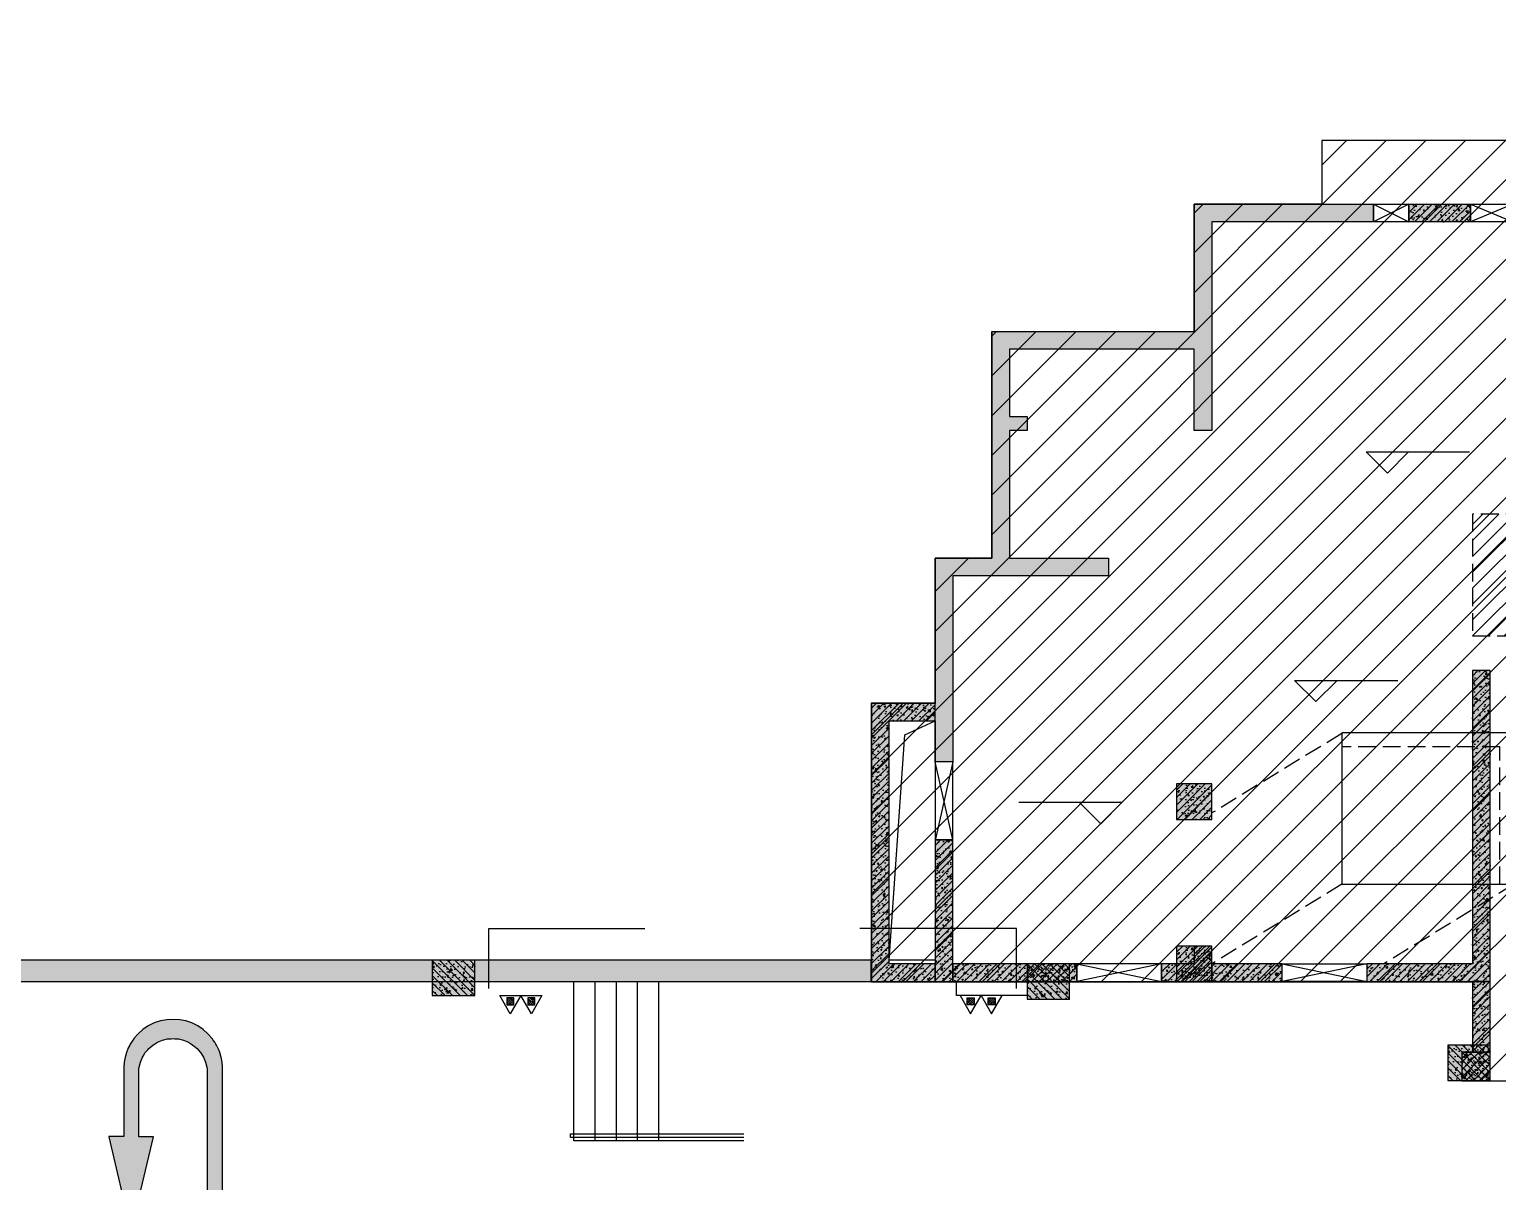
# Model space of a CAD drawing. Extents: x -1338203 to 1886333, y -783476 to 1038610.
# Drawn here: x 734465 to 755202, y 118523 to 134796 of the extents above; entities that cross this region are included whole.
import ezdxf

# ---------------------------------------------------------------- set-up
doc = ezdxf.new("R2010")
doc.units = 0
doc.header["$LTSCALE"] = 1000
doc.header["$MEASUREMENT"] = 0
doc.linetypes.add('A-07-平面B1$0$DASH', pattern=[0.35, 0.25, -0.1])
for name, color, linetype in [('A-001-平面参照B1$0$A-001-平面参照B1$0$0A-E-STRS-RAIL', 163, 'Continuous'), ('A-001-平面参照B1$0$AUDIT_D_220531184525-2', 40, 'Continuous'), ('A-001-车库楼板开洞B1$0$0A-O-HOLE', 52, 'Continuous'), ('A-07-平面B1$0$0A-A-SYMB-ELEV', 150, 'Continuous'), ('A-07-平面B1$0$0A-ELEV-PATT', 8, 'Continuous'), ('A-07-平面B1$0$0A-O-HOLE', 52, 'Continuous'), ('A-FIRE', 7, 'Continuous'), ('S-07-墙柱B1_1$0$0S-CC-LINE', 52, 'Continuous'), ('S-07-墙柱B1_1$0$0S-CW-HATCH', 251, 'Continuous'), ('S-07-墙柱B1_1$0$0S-CW-HATCH-UP', 251, 'Continuous'), ('S-07-墙柱B1_1$0$0S-CW-LINE', 72, 'Continuous'), ('S-07-墙柱B1_1$0$0S-S-HOLE', 55, 'Continuous'), ('S001地下一墙柱$0$0S-CW-HATCH', 251, 'Continuous'), ('S001地下一墙柱$0$0S-CW-HATCH-UP', 251, 'Continuous'), ('S001地下一墙柱$0$0S-CW-LINE', 72, 'Continuous'), ('S001地下一墙柱$0$S001地下一墙柱$0$0S-CC-LINE', 52, 'Continuous'), ('S001地下一墙柱$0$S001地下一墙柱$0$0S-CW-HATCH', 251, 'Continuous'), ('S001地下一墙柱$0$S001地下一墙柱$0$0S-CW-HATCH-UP', 251, 'Continuous'), ('地面指向箭头', 7, 'Continuous'), ('负一层消火栓$0$0P-ACC-FH', 7, 'Continuous'), ('负一层消火栓$0$0P-DIM-FH', 3, 'Continuous'), ('负一层消火栓$0$0P-EQUIP-FH', 7, 'Continuous')]:
    doc.layers.add(name, color=color, linetype=linetype)
pattern_1 = [(45, (0, 0), (-53.033, 53.033), []), (50, (0, 0), (215.178, -18.8256), [22.5, -247.5]), (355, (0, 0), (-41.6254, 225.6576), [18, -198]), (100.4514, (17.93, -1.57), (173.553, 206.832), [19.122, -210.3426]), (46.1842, (0, 60), (320.172, -49.656), [33.75, -371.25]), (96.6356, (26.68, 55.86), (280.399, 292.235), [28.683, -315.514]), (351.184, (0, 60), (280.399, 292.236), [27, -297]), (21, (30, 45), (179.072, -120.7857), [22.5, -247.5]), (326, (30, 45), (72.9946, 217.545), [18, -198]), (71.4514, (44.92, 34.93), (252.067, 96.759), [19.122, -210.3426]), (37.5, (0, 0), (3.64796, 99.86816), [0, -195.6, 0, -201, 0, -198.75]), (7.5, (0, 0), (78.9209, 118.3235), [0, -114.6, 0, -191.1, 0, -75.75]), (327.5, (-66.9, 0), (160.1467, -6.7665), [0, -75, 0, -234, 0, -310.5]), (317.5, (-96.9, 0), (174.9559, 30.0315), [0, -97.5, 0, -155.4, 0, -220.5])]
pattern_2 = [(45, (0, 0), (-53.033, 53.033), []), (50, (0, 0), (215.178, -18.8256), [22.5, -247.5]), (355, (0, 0), (-41.6254, 225.6576), [18, -198]), (100.4514, (17.93, -1.57), (173.553, 206.832), [19.122, -210.3426]), (46.1842, (0, 60), (320.172, -49.656), [33.75, -371.25]), (96.6356, (26.68, 55.86), (280.399, 292.235), [28.683, -315.514]), (351.1842, (0, 60), (280.399, 292.236), [27, -297]), (21, (30, 45), (179.072, -120.7857), [22.5, -247.5]), (326, (30, 45), (72.9946, 217.545), [18, -198]), (71.4514, (44.92, 34.93), (252.0668, 96.759), [19.122, -210.3426]), (37.5, (0, 0), (3.64796, 99.86816), [0, -195.6, 0, -201, 0, -198.75]), (7.5, (0, 0), (78.9209, 118.3235), [0, -114.6, 0, -191.1, 0, -75.75]), (327.5, (-66.9, 0), (160.14673, -6.76646), [0, -75, 0, -234, 0, -310.5]), (317.5, (-96.9, 0), (174.9559, 30.0315), [0, -97.5, 0, -155.4, 0, -220.5])]

# ---------------------------------------------------------------- blocks, each defined once
blk = doc.blocks.new('A-001-平面参照B1')
at = {"layer": 'A-001-平面参照B1$0$A-001-平面参照B1$0$0A-E-STRS-RAIL'}
blk.add_lwpolyline([(-21809, -187741), (-24259, -187741), (-24259, -187691), (-21809, -187691)], dxfattribs=at)
at = {"layer": 'A-001-平面参照B1$0$AUDIT_D_220531184525-2'}
for p, q in [((-23009, -187791), (-23009, -185540)), ((-21809, -187791), (-24209, -187791))]:
    blk.add_line(p, q, dxfattribs=at)
for points in [[(-24209, -187791), (-24209, -185540)], [(-23909, -187791), (-23909, -185540)], [(-23609, -187791), (-23609, -185540)], [(-23309, -187791), (-23309, -185540)], [(-23009, -187791), (-23009, -185540)]]:
    blk.add_lwpolyline(points, dxfattribs=at)
blk = doc.blocks.new('S-07-墙柱B1_1')
at = {"layer": 'S-07-墙柱B1_1$0$0S-CW-HATCH'}
h = blk.add_hatch(color=256, dxfattribs=at)
h.dxf.hatch_style = 1
h.paths.add_polyline_path([(-10750, 810), (-10750, 3690), (-9950, 3690), (-9950, 6890), (-7090, 6890), (-7090, 8690), (-4560, 8690), (-4560, 8440), (-6840, 8440), (-6840, 5490), (-7090, 5490), (-7090, 6640), (-9700, 6640), (-9700, 5690), (-9450, 5690), (-9450, 5490), (-9700, 5490), (-9700, 3690), (-8300, 3690), (-8300, 3440), (-10500, 3440), (-10500, 810)])
h = blk.add_hatch(color=256, dxfattribs=at)
h.dxf.hatch_style = 1
h.paths.add_polyline_path([(-4060, 8690), (-3190, 8690), (-3190, 8440), (-4060, 8440)])
h = blk.add_hatch(color=256, dxfattribs=at)
h.dxf.hatch_style = 1
h.paths.add_polyline_path([(-3160, -2040), (-4650, -2040), (-4650, -2290), (-2910, -2290), (-2910, 2100), (-3160, 2100)])
h = blk.add_hatch(color=256, dxfattribs=at)
h.dxf.hatch_style = 1
h.paths.add_polyline_path([(-10750, -2290), (-10750, -2040), (-11400, -2040), (-11400, 1390), (-10750, 1390), (-10750, 1640), (-11650, 1640), (-11650, -2290)])
h = blk.add_hatch(color=256, dxfattribs=at)
h.dxf.hatch_style = 1
h.paths.add_polyline_path([(-6840, 500), (-7340, 500), (-7340, 0), (-6840, 0)])
h = blk.add_hatch(color=256, dxfattribs=at)
h.dxf.hatch_style = 1
h.paths.add_polyline_path([(-10500, -290), (-10750, -290), (-10750, -2290), (-10500, -2290)])
h = blk.add_hatch(color=256, dxfattribs=at)
h.dxf.hatch_style = 1
h.paths.add_polyline_path([(-7090, -2040), (-7550, -2040), (-7550, -2290), (-6840, -2290), (-6840, -1790), (-7090, -1790)])
h = blk.add_hatch(color=256, dxfattribs=at)
h.dxf.hatch_style = 1
h.paths.add_polyline_path([(-6840, -1790), (-7340, -1790), (-7340, -2290), (-6840, -2290)])
h = blk.add_hatch(color=256, dxfattribs=at)
h.dxf.hatch_style = 1
h.paths.add_polyline_path([(-8750, -2040), (-10500, -2040), (-10500, -2290), (-8750, -2290)])
h = blk.add_hatch(color=256, dxfattribs=at)
h.dxf.hatch_style = 1
h.paths.add_polyline_path([(-5850, -2040), (-6840, -2040), (-6840, -2290), (-5850, -2290)])
h = blk.add_hatch(color=256, dxfattribs=at)
h.dxf.hatch_style = 1
h.paths.add_polyline_path([(-2910, -2290), (-3160, -2290), (-3160, -3290), (-2910, -3290)])
h = blk.add_hatch(color=256, dxfattribs=at)
h.dxf.hatch_style = 1
h.paths.add_polyline_path([(-2910, -3290), (-3310, -3290), (-3310, -3690), (-2910, -3690)])
at = {"layer": 'S-07-墙柱B1_1$0$0S-CW-HATCH-UP'}
h = blk.add_hatch(dxfattribs=at)
h.set_pattern_fill('钢筋混凝土', color=256, scale=30)
h.set_pattern_definition([(45, (0, 0), (-53.033, 53.033), []), (50, (0, 0), (215.178, -18.8256), [22.5, -247.5]), (355, (0, 0), (-41.6254, 225.6576), [18, -198]), (100.4514, (17.93, -1.57), (173.5528, 206.832), [19.122, -210.3426]), (46.1842, (0, 60), (320.1723, -49.6557), [33.75, -371.25]), (96.6356, (26.68, 55.86), (280.399, 292.2354), [28.683, -315.514]), (351.1842, (0, 60), (280.3986, 292.2356), [27, -297]), (21, (30, 45), (179.0721, -120.7857), [22.5, -247.5]), (326, (30, 45), (72.9946, 217.545), [18, -198]), (71.4514, (44.92, 34.93), (252.0668, 96.759), [19.122, -210.3426]), (37.5, (0, 0), (3.64796, 99.86816), [0, -195.6, 0, -201, 0, -198.75]), (7.5, (0, 0), (78.9209, 118.3235), [0, -114.6, 0, -191.1, 0, -75.75]), (327.5, (-66.9, 0), (160.14673, -6.76646), [0, -75, 0, -234, 0, -310.5]), (317.5, (-96.9, 0), (174.9559, 30.0315), [0, -97.5, 0, -155.4, 0, -220.5])])
h.paths.add_polyline_path([(-10750, 810), (-10750, 3690), (-9950, 3690), (-9950, 6890), (-7090, 6890), (-7090, 8690), (-4560, 8690), (-4560, 8440), (-6840, 8440), (-6840, 5490), (-7090, 5490), (-7090, 6640), (-9700, 6640), (-9700, 5690), (-9450, 5690), (-9450, 5490), (-9700, 5490), (-9700, 3690), (-8300, 3690), (-8300, 3440), (-10500, 3440), (-10500, 810)])
h = blk.add_hatch(dxfattribs=at)
h.set_pattern_fill('钢筋混凝土', color=256, scale=30)
h.set_pattern_definition([(45, (-2593366.44, 751130.85), (-53.0330086, 53.0330086), []), (50, (-2593366.44, 751130.85), (215.178055, -18.82564), [22.5, -247.5]), (355, (-2593366.44, 751130.85), (-41.6254, 225.65764), [18, -198]), (100.4514, (-2593348.51, 751129.28), (173.552815, 206.831863), [19.122057, -210.342634]), (46.1842, (-2593366.44, 751190.85), (320.172315, -49.655704), [33.75, -371.25]), (96.6356, (-2593339.76, 751186.7), (280.39881, 292.23536), [28.683086, -315.5139]), (351.1842, (-2593366.44, 751190.85), (280.398584, 292.23558), [27, -297]), (21, (-2593336.44, 751175.85), (179.072116, -120.785667), [22.5, -247.5]), (326, (-2593336.44, 751175.85), (72.9946, 217.545014), [18, -198]), (71.4514, (-2593321.52, 751165.79), (252.066789, 96.759149), [19.122057, -210.342634]), (37.5, (-2593366.44, 751130.85), (3.6479566, 99.8681561), [0, -195.6, 0, -201, 0, -198.75]), (7.5, (-2593366.44, 751130.85), (78.9208612, 118.3235136), [0, -114.6, 0, -191.1, 0, -75.75]), (327.5, (-2593433.34, 751130.85), (160.1467309, -6.7664615), [0, -75, 0, -234, 0, -310.5]), (317.5, (-2593463.34, 751130.85), (174.955851, 30.031495), [0, -97.5, 0, -155.4, 0, -220.5])])
h.paths.add_polyline_path([(-4060, 8690), (-3190, 8690), (-3190, 8440), (-4060, 8440)])
h = blk.add_hatch(dxfattribs=at)
h.set_pattern_fill('钢筋混凝土', color=256, scale=30)
h.set_pattern_definition(pattern_1)
h.paths.add_polyline_path([(-3160, -2040), (-4650, -2040), (-4650, -2290), (-2910, -2290), (-2910, 2100), (-3160, 2100)])
h = blk.add_hatch(dxfattribs=at)
h.set_pattern_fill('钢筋混凝土', color=256, scale=30)
h.set_pattern_definition([(45, (-48483.98, 66.74), (-53.03301, 53.03301), []), (50, (-48483.98, 66.74), (215.17805, -18.8256), [22.5, -247.5]), (355, (-48483.98, 66.74), (-41.6254, 225.6576), [18, -198]), (100.4514, (-48466.05, 65.17), (173.5528, 206.8319), [19.122, -210.3426]), (46.1842, (-48483.98, 126.74), (320.1723, -49.6557), [33.75, -371.25]), (96.6356, (-48457.3, 122.6), (280.3988, 292.2354), [28.683, -315.514]), (351.1842, (-48483.98, 126.74), (280.3986, 292.2356), [27, -297]), (21, (-48453.98, 111.74), (179.0721, -120.7857), [22.5, -247.5]), (326, (-48453.98, 111.74), (72.9946, 217.545), [18, -198]), (71.4514, (-48439.05, 101.68), (252.0668, 96.7591), [19.122, -210.3426]), (37.5, (-48483.98, 66.74), (3.64796, 99.86816), [0, -195.6, 0, -201, 0, -198.75]), (7.5, (-48483.98, 66.74), (78.92086, 118.3235), [0, -114.6, 0, -191.1, 0, -75.75]), (327.5, (-48550.88, 66.74), (160.14673, -6.76646), [0, -75, 0, -234, 0, -310.5]), (317.5, (-48580.88, 66.74), (174.95585, 30.0315), [0, -97.5, 0, -155.4, 0, -220.5])])
h.paths.add_polyline_path([(-10750, -2290), (-10750, -2040), (-11400, -2040), (-11400, 1390), (-10750, 1390), (-10750, 1640), (-11650, 1640), (-11650, -2290)])
h = blk.add_hatch(dxfattribs=at)
h.set_pattern_fill('钢筋混凝土', color=256, scale=30)
h.set_pattern_definition([(45, (-2593366.44, 751130.85), (-53.0330086, 53.0330086), []), (50, (-2593366.44, 751130.85), (215.178055, -18.82564), [22.5, -247.5]), (355, (-2593366.44, 751130.85), (-41.6254, 225.65764), [18, -198]), (100.4514, (-2593348.51, 751129.28), (173.552815, 206.831863), [19.122057, -210.342634]), (46.1842, (-2593366.44, 751190.85), (320.172315, -49.655704), [33.75, -371.25]), (96.6356, (-2593339.76, 751186.7), (280.39881, 292.23536), [28.683086, -315.5139]), (351.1842, (-2593366.44, 751190.85), (280.398584, 292.23558), [27, -297]), (21, (-2593336.44, 751175.85), (179.072116, -120.785667), [22.5, -247.5]), (326, (-2593336.44, 751175.85), (72.9946, 217.545014), [18, -198]), (71.4514, (-2593321.52, 751165.79), (252.066789, 96.759149), [19.122057, -210.342634]), (37.5, (-2593366.44, 751130.85), (3.6479566, 99.8681561), [0, -195.6, 0, -201, 0, -198.75]), (7.5, (-2593366.44, 751130.85), (78.9208612, 118.3235136), [0, -114.6, 0, -191.1, 0, -75.75]), (327.5, (-2593433.34, 751130.85), (160.1467309, -6.7664615), [0, -75, 0, -234, 0, -310.5]), (317.5, (-2593463.34, 751130.85), (174.955851, 30.031495), [0, -97.5, 0, -155.4, 0, -220.5])])
h.paths.add_polyline_path([(-6840, 500), (-7340, 500), (-7340, 0), (-6840, 0)])
h = blk.add_hatch(dxfattribs=at)
h.set_pattern_fill('钢筋混凝土', color=256, scale=30)
h.set_pattern_definition(pattern_2)
h.paths.add_polyline_path([(-10500, -290), (-10750, -290), (-10750, -2290), (-10500, -2290)])
h = blk.add_hatch(dxfattribs=at)
h.set_pattern_fill('钢筋混凝土', color=256, scale=30)
h.set_pattern_definition(pattern_1)
h.paths.add_polyline_path([(-7090, -2040), (-7550, -2040), (-7550, -2290), (-6840, -2290), (-6840, -1790), (-7090, -1790)])
h = blk.add_hatch(dxfattribs=at)
h.set_pattern_fill('钢筋混凝土', color=256, scale=30)
h.set_pattern_definition([(45, (-2593366.44, 748840.85), (-53.0330086, 53.0330086), []), (50, (-2593366.44, 748840.85), (215.178055, -18.82564), [22.5, -247.5]), (355, (-2593366.44, 748840.85), (-41.6254, 225.65764), [18, -198]), (100.4514, (-2593348.51, 748839.28), (173.552815, 206.831863), [19.122057, -210.342634]), (46.1842, (-2593366.44, 748900.85), (320.172315, -49.655704), [33.75, -371.25]), (96.6356, (-2593339.76, 748896.7), (280.39881, 292.23536), [28.683086, -315.5139]), (351.1842, (-2593366.44, 748900.85), (280.398584, 292.23558), [27, -297]), (21, (-2593336.44, 748885.85), (179.072116, -120.785667), [22.5, -247.5]), (326, (-2593336.44, 748885.85), (72.9946, 217.545014), [18, -198]), (71.4514, (-2593321.52, 748875.79), (252.066789, 96.759149), [19.122057, -210.342634]), (37.5, (-2593366.44, 748840.85), (3.6479566, 99.8681561), [0, -195.6, 0, -201, 0, -198.75]), (7.5, (-2593366.44, 748840.85), (78.9208612, 118.3235136), [0, -114.6, 0, -191.1, 0, -75.75]), (327.5, (-2593433.34, 748840.85), (160.1467309, -6.7664615), [0, -75, 0, -234, 0, -310.5]), (317.5, (-2593463.34, 748840.85), (174.955851, 30.031495), [0, -97.5, 0, -155.4, 0, -220.5])])
h.paths.add_polyline_path([(-6840, -1790), (-7340, -1790), (-7340, -2290), (-6840, -2290)])
h = blk.add_hatch(dxfattribs=at)
h.set_pattern_fill('钢筋混凝土', color=256, scale=30)
h.set_pattern_definition(pattern_2)
h.paths.add_polyline_path([(-8750, -2040), (-10500, -2040), (-10500, -2290), (-8750, -2290)])
h = blk.add_hatch(dxfattribs=at)
h.set_pattern_fill('钢筋混凝土', color=256, scale=30)
h.set_pattern_definition(pattern_2)
h.paths.add_polyline_path([(-5850, -2040), (-6840, -2040), (-6840, -2290), (-5850, -2290)])
h = blk.add_hatch(dxfattribs=at)
h.set_pattern_fill('钢筋混凝土', color=256, scale=30)
h.set_pattern_definition(pattern_1)
h.paths.add_polyline_path([(-2910, -2290), (-3160, -2290), (-3160, -3290), (-2910, -3290)])
h = blk.add_hatch(dxfattribs=at)
h.set_pattern_fill('钢筋混凝土', color=256, scale=30)
h.set_pattern_definition(pattern_1)
h.paths.add_polyline_path([(-2910, -3290), (-3310, -3290), (-3310, -3690), (-2910, -3690)])
at = {"layer": 'S-07-墙柱B1_1$0$0S-CC-LINE'}
for points in [[(-6840, 500), (-7340, 500), (-7340, 0), (-6840, 0)], [(-6840, -1790), (-7340, -1790), (-7340, -2290), (-6840, -2290)], [(-2910, -3290), (-3310, -3290), (-3310, -3690), (-2910, -3690)]]:
    blk.add_lwpolyline(points, close=True, dxfattribs=at)
at = {"layer": 'S-07-墙柱B1_1$0$0S-CW-LINE', "flags": 128}
for points in [[(-10750, 810), (-10750, 3690), (-9950, 3690), (-9950, 6890), (-7090, 6890), (-7090, 8690), (-4560, 8690), (-4560, 8440), (-6840, 8440), (-6840, 5490), (-7090, 5490), (-7090, 6640), (-9700, 6640), (-9700, 5690), (-9450, 5690), (-9450, 5490), (-9700, 5490), (-9700, 3690), (-8300, 3690), (-8300, 3440), (-10500, 3440), (-10500, 810)], [(-4060, 8690), (-3190, 8690), (-3190, 8440), (-4060, 8440)]]:
    blk.add_lwpolyline(points, close=True, dxfattribs=at)
at = {"layer": 'S-07-墙柱B1_1$0$0S-CW-LINE'}
for points in [[(-3160, -2040), (-4650, -2040), (-4650, -2290), (-2910, -2290), (-2910, 2100), (-3160, 2100)], [(-10750, -2290), (-10750, -2040), (-11400, -2040), (-11400, 1390), (-10750, 1390), (-10750, 1640), (-11650, 1640), (-11650, -2290)], [(-10500, -290), (-10750, -290), (-10750, -2290), (-10500, -2290)], [(-7090, -2040), (-7550, -2040), (-7550, -2290), (-6840, -2290), (-6840, -1790), (-7090, -1790)], [(-8750, -2040), (-10500, -2040), (-10500, -2290), (-8750, -2290)], [(-2910, -2290), (-3160, -2290), (-3160, -3290), (-2910, -3290)]]:
    blk.add_lwpolyline(points, close=True, dxfattribs=at)
at = {"layer": 'S-07-墙柱B1_1$0$0S-CW-LINE', "elevation": 3000}
blk.add_lwpolyline([(-5850, -2040), (-6840, -2040), (-6840, -2290), (-5850, -2290)], close=True, dxfattribs=at)
at = {"layer": 'S-07-墙柱B1_1$0$0S-S-HOLE'}
for points in [[(-4560, 8690), (-4060, 8690), (-4060, 8440), (-4560, 8440)], [(-3190, 8690), (-2590, 8690), (-2590, 8440), (-3190, 8440)], [(-10500, 810), (-10750, 810), (-10750, -290), (-10500, -290)], [(-7550, -2040), (-8750, -2040), (-8750, -2290), (-7550, -2290)], [(-5850, -2040), (-4650, -2040), (-4650, -2290), (-5850, -2290)]]:
    blk.add_lwpolyline(points, close=True, dxfattribs=at)
for points in [[(-4060, 8690), (-4560, 8440)], [(-4560, 8690), (-4060, 8440)], [(-2590, 8690), (-3190, 8440)], [(-3190, 8690), (-2590, 8440)], [(-10500, 810), (-10750, -300)], [(-10500, -290), (-10750, 810)], [(-7550, -2040), (-8750, -2290)], [(-8750, -2040), (-7550, -2290)]]:
    blk.add_lwpolyline(points, dxfattribs=at)
at = {"layer": 'S-07-墙柱B1_1$0$0S-S-HOLE', "elevation": 3000}
for points in [[(-4650, -2040), (-5850, -2290)], [(-5850, -2040), (-4650, -2290)]]:
    blk.add_lwpolyline(points, dxfattribs=at)
blk = doc.blocks.new('S001地下一墙柱')
at = {"layer": 'S001地下一墙柱$0$0S-CW-HATCH', "ltscale": 0.002}
h = blk.add_hatch(color=256, dxfattribs=at)
h.dxf.hatch_style = 1
h.paths.add_polyline_path([(-20009, -185540), (-20009, -185240), (-37809, -185239), (-37809, -185100), (-38109, -185100), (-38109, -185539), (-20009, -185540)])
at = {"layer": 'S001地下一墙柱$0$0S-CW-HATCH-UP', "ltscale": 0.002}
h = blk.add_hatch(dxfattribs=at)
h.set_pattern_fill('钢筋混凝土', color=256, scale=30)
h.set_pattern_definition([(45, (-766365.37, -306889.07), (-53.0330086, 53.0330086), []), (50, (-766365.37, -306889.07), (215.178055, -18.82564), [22.5, -247.5]), (355, (-766365.37, -306889.07), (-41.6254, 225.65764), [18, -198]), (100.4514, (-766347.44, -306890.64), (173.552815, 206.83186), [19.12206, -210.342634]), (46.1842, (-766365.37, -306829.07), (320.17231, -49.6557), [33.75, -371.25]), (96.6356, (-766338.7, -306833.2), (280.39881, 292.23536), [28.68309, -315.5139]), (351.1842, (-766365.37, -306829.07), (280.39858, 292.23558), [27, -297]), (21, (-766335.37, -306844.07), (179.072116, -120.785667), [22.5, -247.5]), (326, (-766335.37, -306844.07), (72.9946, 217.545014), [18, -198]), (71.4514, (-766320.44, -306854.14), (252.06679, 96.75915), [19.12206, -210.342634]), (37.5, (-766365.37, -306889.07), (3.6479566, 99.868156), [0, -195.6, 0, -201, 0, -198.75]), (7.5, (-766365.37, -306889.07), (78.920861, 118.323514), [0, -114.6, 0, -191.1, 0, -75.75]), (327.5, (-766432.27, -306889.07), (160.146731, -6.7664615), [0, -75, 0, -234, 0, -310.5]), (317.5, (-766462.27, -306889.07), (174.95585, 30.031495), [0, -97.5, 0, -155.4, 0, -220.5])])
h.paths.add_polyline_path([(-20009, -185540), (-20009, -185240), (-37809, -185239), (-37809, -185100), (-38109, -185100), (-38109, -185539), (-20009, -185540)])
at = {"layer": 'S001地下一墙柱$0$S001地下一墙柱$0$0S-CW-HATCH'}
h = blk.add_hatch(color=256, dxfattribs=at)
h.dxf.hatch_style = 1
h.paths.add_polyline_path([(-25609, -185740), (-25609, -185240), (-26209, -185240), (-26209, -185740)])
h = blk.add_hatch(color=256, dxfattribs=at)
h.dxf.hatch_style = 1
h.paths.add_polyline_path([(-17209, -185790), (-17209, -185290), (-17809, -185290), (-17809, -185790)])
h = blk.add_hatch(color=256, dxfattribs=at)
h.dxf.hatch_style = 1
h.paths.add_polyline_path([(-11269, -186940), (-11269, -186440), (-11869, -186440), (-11869, -186940)])
at = {"layer": 'S001地下一墙柱$0$S001地下一墙柱$0$0S-CW-HATCH-UP'}
h = blk.add_hatch(dxfattribs=at)
h.set_pattern_fill('钢筋混凝土', color=256, scale=30, angle=-90)
h.set_pattern_definition([(315, (-16657.034, -218050.73), (53.03301, 53.03301), []), (320, (-16657.03, -218050.73), (-18.8256, -215.1781), [22.5, -247.5]), (265, (-16657.03, -218050.73), (225.6576, 41.6254), [18, -198]), (10.4514, (-16658.6, -218068.66), (206.8319, -173.5528), [19.122, -210.3426]), (316.1842, (-16597.03, -218050.73), (-49.6557, -320.1723), [33.75, -371.25]), (6.6356, (-16601.17, -218077.4), (292.2354, -280.3988), [28.683, -315.514]), (261.1842, (-16597.03, -218050.73), (292.2356, -280.3986), [27, -297]), (291, (-16612.03, -218080.73), (-120.7857, -179.0721), [22.5, -247.5]), (236, (-16612.03, -218080.73), (217.545, -72.9946), [18, -198]), (341.4514, (-16622.1, -218095.66), (96.7591, -252.0668), [19.122, -210.3426]), (307.5, (-16657.034, -218050.73), (99.86816, -3.64796), [0, -195.6, 0, -201, 0, -198.75]), (277.5, (-16657.03, -218050.73), (118.3235, -78.92086), [0, -114.6, 0, -191.1, 0, -75.75]), (237.5, (-16657.034, -217983.83), (-6.76646, -160.14673), [0, -75, 0, -234, 0, -310.5]), (227.5, (-16657.03, -217953.83), (30.0315, -174.95585), [0, -97.5, 0, -155.4, 0, -220.5])])
h.paths.add_polyline_path([(-25609, -185740), (-25609, -185240), (-26209, -185240), (-26209, -185740)])
h = blk.add_hatch(dxfattribs=at)
h.set_pattern_fill('钢筋混凝土', color=256, scale=30, angle=-90)
h.set_pattern_definition([(315, (-8257.034, -218100.73), (53.03301, 53.03301), []), (320, (-8257.03, -218100.73), (-18.8256, -215.1781), [22.5, -247.5]), (265, (-8257.03, -218100.73), (225.6576, 41.6254), [18, -198]), (10.4514, (-8258.6, -218118.66), (206.8319, -173.5528), [19.122, -210.3426]), (316.1842, (-8197.03, -218100.73), (-49.6557, -320.1723), [33.75, -371.25]), (6.6356, (-8201.17, -218127.4), (292.2354, -280.3988), [28.683, -315.514]), (261.1842, (-8197.03, -218100.73), (292.2356, -280.3986), [27, -297]), (291, (-8212.03, -218130.73), (-120.7857, -179.0721), [22.5, -247.5]), (236, (-8212.03, -218130.73), (217.545, -72.9946), [18, -198]), (341.4514, (-8222.1, -218145.66), (96.7591, -252.0668), [19.122, -210.3426]), (307.5, (-8257.034, -218100.73), (99.86816, -3.64796), [0, -195.6, 0, -201, 0, -198.75]), (277.5, (-8257.03, -218100.73), (118.3235, -78.92086), [0, -114.6, 0, -191.1, 0, -75.75]), (237.5, (-8257.034, -218033.83), (-6.76646, -160.14673), [0, -75, 0, -234, 0, -310.5]), (227.5, (-8257.03, -218003.83), (30.0315, -174.95585), [0, -97.5, 0, -155.4, 0, -220.5])])
h.paths.add_polyline_path([(-17209, -185790), (-17209, -185290), (-17809, -185290), (-17809, -185790)])
h = blk.add_hatch(dxfattribs=at)
h.set_pattern_fill('钢筋混凝土', color=256, scale=30, angle=-90)
h.set_pattern_definition([(315, (-2317.04, -219250.73), (53.03301, 53.03301), []), (320, (-2317.04, -219250.73), (-18.8256, -215.1781), [22.5, -247.5]), (265, (-2317.04, -219250.73), (225.6576, 41.6254), [18, -198]), (10.4514, (-2318.6, -219268.66), (206.8319, -173.5528), [19.122, -210.3426]), (316.1842, (-2257.04, -219250.73), (-49.6557, -320.1723), [33.75, -371.25]), (6.6356, (-2261.18, -219277.4), (292.2354, -280.3988), [28.683, -315.514]), (261.1842, (-2257.04, -219250.73), (292.2356, -280.3986), [27, -297]), (291, (-2272.04, -219280.73), (-120.7857, -179.0721), [22.5, -247.5]), (236, (-2272.04, -219280.73), (217.545, -72.9946), [18, -198]), (341.4514, (-2282.1, -219295.66), (96.7591, -252.0668), [19.122, -210.3426]), (307.5, (-2317.04, -219250.73), (99.86816, -3.64796), [0, -195.6, 0, -201, 0, -198.75]), (277.5, (-2317.04, -219250.73), (118.3235, -78.92086), [0, -114.6, 0, -191.1, 0, -75.75]), (237.5, (-2317.04, -219183.83), (-6.76646, -160.14673), [0, -75, 0, -234, 0, -310.5]), (227.5, (-2317.04, -219153.83), (30.0315, -174.95585), [0, -97.5, 0, -155.4, 0, -220.5])])
h.paths.add_polyline_path([(-11269, -186940), (-11269, -186440), (-11869, -186440), (-11869, -186940)])
at = {"layer": 'S001地下一墙柱$0$0S-CW-LINE', "flags": 128}
blk.add_lwpolyline([(-20009, -185540), (-20009, -185240), (-37809, -185239), (-37809, -185100), (-38109, -185100), (-38109, -185539), (-20009, -185540)], close=True, dxfattribs=at)
at = {"layer": 'S001地下一墙柱$0$S001地下一墙柱$0$0S-CC-LINE'}
for points in [[(-25609, -185740), (-25609, -185240), (-26209, -185240), (-26209, -185740)], [(-17209, -185790), (-17209, -185290), (-17809, -185290), (-17809, -185790)], [(-11269, -186940), (-11269, -186440), (-11869, -186440), (-11869, -186940)]]:
    blk.add_lwpolyline(points, close=True, dxfattribs=at)
at = {"ltscale": 0.002}
blk.add_blockref('S-07-墙柱B1_1', (-8359, -183250), dxfattribs=at)
blk = doc.blocks.new('负一层消火栓$0$$TwtSys$00000546')
h = blk.add_hatch()
h.set_pattern_fill('ANSI31', color=256, scale=200, style=0)
h.set_pattern_definition([(45, (-38543.802, -6670.83), (-17.67767, 17.67767), [])])
h.paths.add_polyline_path([(-65, 174), (65, 174), (65, 44), (-65, 44)])
for points in [[(0, 344), (-198, 0), (198, 0)], [(-65, 174), (65, 174), (65, 44), (-65, 44)]]:
    blk.add_lwpolyline(points, close=True)
blk = doc.blocks.new('负一层消火栓')
at = {"layer": '负一层消火栓$0$0P-ACC-FH', "elevation": 0}
blk.add_lwpolyline([(-18808, -185740), (-18808, -185540), (-17809, -185540), (-17809, -185740)], close=True, dxfattribs=at)
at = {"layer": '负一层消火栓$0$0P-DIM-FH'}
for p, q in [((-25409, -185640, 800), (-25409, -184790, 800)), ((-25409, -184790, 800), (-23206, -184790, 800)), ((-17958, -184790, 0), (-20173, -184790, 0)), ((-17958, -185640, 0), (-17958, -184790, 0))]:
    blk.add_line(p, q, dxfattribs=at)
at = {"layer": '负一层消火栓$0$0P-EQUIP-FH', "yscale": 0.75, "zscale": 0.75, "rotation": 180}
for p, xscale in [((-25108, -185740, 800), -0.75), ((-24810, -185740, 800), -0.75), ((-18607, -185740, 800), 0.75), ((-18310, -185740, 800), 0.75)]:
    blk.add_blockref('负一层消火栓$0$$TwtSys$00000546', p, dxfattribs=dict(at, xscale=xscale))
blk = doc.blocks.new('A-001-车库楼板开洞B1')
at = {"layer": 'A-001-车库楼板开洞B1$0$0A-O-HOLE'}
blk.add_lwpolyline([(-19759, -181860), (-19109, -181860), (-19109, -185240), (-19759, -185240)], close=True, dxfattribs=at)
blk.add_lwpolyline([(-19759, -185240), (-19536, -182057), (-19109, -181860)], dxfattribs=at)
blk = doc.blocks.new('JTDT')
at = {"layer": 'A-FIRE'}
h = blk.add_hatch(color=251, dxfattribs=at)
h.dxf.hatch_style = 1
h.paths.add_polyline_path([(189165, 82916), (189162, 82988), (189159, 82988), (189147, 83060), (189144, 83075), (189126, 83123), (189114, 83162), (189105, 83180), (189081, 83230), (189072, 83245), (189057, 83269), (189036, 83299), (189024, 83317), (189021, 83320), (189021, 83323), (188961, 83389), (188893, 83449), (188818, 83500), (188734, 83542), (188650, 83571), (188561, 83586), (188468, 83592), (188378, 83586), (188288, 83571), (188202, 83542), (188118, 83500), (188043, 83449), (187974, 83389), (187915, 83323), (187915, 83320), (187912, 83317), (187900, 83299), (187882, 83269), (187864, 83245), (187858, 83230), (187831, 83180), (187822, 83162), (187810, 83123), (187795, 83075), (187789, 83060), (187777, 82988), (187771, 82916), (187771, 82895), (187771, 82839), (187771, 81938), (187559, 81938), (187559, 81935), (187867, 80625), (187876, 80592), (187882, 80625), (188190, 81935), (187983, 81935), (187983, 81938), (187983, 82839), (187986, 82895), (187989, 82916), (188007, 82988), (188037, 83060), (188046, 83075), (188076, 83123), (188109, 83162), (188124, 83180), (188184, 83230), (188205, 83245), (188247, 83269), (188318, 83299), (188390, 83317), (188441, 83320), (188468, 83323), (188492, 83320), (188543, 83317), (188615, 83299), (188686, 83269), (188728, 83245), (188749, 83230), (188809, 83180), (188824, 83162), (188857, 83123), (188887, 83075), (188896, 83060), (188926, 82988), (188944, 82916), (188947, 82895), (188949, 82839), (188949, 80625), (189168, 80625), (189168, 82839), (189168, 82895)])
at = {"layer": '地面指向箭头', "color": 251, "linetype": 'Continuous'}
blk.add_lwpolyline([(189165, 82916), (189162, 82988), (189159, 82988), (189147, 83060), (189144, 83075), (189126, 83123), (189114, 83162), (189105, 83180), (189081, 83230), (189072, 83245), (189057, 83269), (189036, 83299), (189024, 83317), (189021, 83320), (189021, 83323), (188961, 83389), (188893, 83449), (188818, 83500), (188734, 83542), (188650, 83571), (188561, 83586), (188468, 83592), (188378, 83586), (188288, 83571), (188202, 83542), (188118, 83500), (188043, 83449), (187974, 83389), (187915, 83323), (187915, 83320), (187912, 83317), (187900, 83299), (187882, 83269), (187864, 83245), (187858, 83230), (187831, 83180), (187822, 83162), (187810, 83123), (187795, 83075), (187789, 83060), (187777, 82988), (187771, 82916), (187771, 82895), (187771, 82839), (187771, 81938), (187559, 81938), (187559, 81935), (187867, 80625), (187876, 80592), (187882, 80625), (188190, 81935), (187983, 81935), (187983, 81938), (187983, 82839), (187986, 82895), (187989, 82916), (188007, 82988), (188037, 83060), (188046, 83075), (188076, 83123), (188109, 83162), (188124, 83180), (188184, 83230), (188205, 83245), (188247, 83269), (188318, 83299), (188390, 83317), (188441, 83320), (188468, 83323), (188492, 83320), (188543, 83317), (188615, 83299), (188686, 83269), (188728, 83245), (188749, 83230), (188809, 83180), (188824, 83162), (188857, 83123), (188887, 83075), (188896, 83060), (188926, 82988), (188944, 82916), (188947, 82895), (188949, 82839), (188949, 80625), (189168, 80625), (189168, 82839), (189168, 82895), (189165, 82916)], dxfattribs=at)
blk = doc.blocks.new('A$C9cb663f1')
at = {"layer": '地面指向箭头', "color": 251}
blk.add_blockref('JTDT', (135381, -324540), dxfattribs=at)
blk = doc.blocks.new('A-07-平面B1')
at = {"layer": 'A-07-平面B1$0$0A-ELEV-PATT', "linetype": 'A-07-平面B1$0$DASH'}
h = blk.add_hatch(dxfattribs=at)
h.set_pattern_fill('ANSI31', color=256, scale=100)
h.set_pattern_definition([(45, (0, 0), (-112.253, 112.253), [])])
h.paths.add_polyline_path([(-3160, 2590), (-1060, 2590), (-1060, 2610), (1060, 2610), (1060, 2590), (3160, 2590), (3160, 4310), (-3160, 4310)])
at = {"layer": 'A-07-平面B1$0$0A-A-SYMB-ELEV'}
for p, q in [((-4362, 4889), (-4662, 5189)), ((-4662, 5189), (-3204, 5189)), ((-4362, 4889), (-4062, 5189)), ((-5372, 1663), (-5672, 1963)), ((-5672, 1963), (-4214, 1963)), ((-5372, 1663), (-5072, 1963)), ((-8110, 236), (-9568, 236)), ((-8410, -64), (-8710, 236)), ((-8410, -64), (-8110, 236))]:
    blk.add_line(p, q, dxfattribs=at)
at = {"layer": 'A-07-平面B1$0$0A-ELEV-PATT', "linetype": 'A-07-平面B1$0$DASH'}
blk.add_lwpolyline([(-3160, 2590), (-1060, 2590), (-1060, 2610), (1060, 2610), (1060, 2590), (3160, 2590), (3160, 4310), (-3160, 4310)], close=True, dxfattribs=at)
at = {"layer": 'A-07-平面B1$0$0A-ELEV-PATT', "linetype": 'A-07-平面B1$0$DASH', "flags": 128}
for points in [[(-5005, 1213), (-6840, 90)], [(-5005, -917), (-6840, -2040)], [(-2575, -917), (-4410, -2040)]]:
    blk.add_lwpolyline(points, dxfattribs=at)
at = {"layer": 'A-07-平面B1$0$0A-O-HOLE'}
blk.add_lwpolyline([(-2575, 1223), (-5005, 1223), (-5005, -917), (-2575, -917)], close=True, dxfattribs=at)
at = {"layer": 'A-07-平面B1$0$0A-O-HOLE', "linetype": 'A-07-平面B1$0$DASH'}
blk.add_lwpolyline([(-2775, 1023), (-5005, 1023), (-5005, -917), (-2775, -917)], close=True, dxfattribs=at)

msp = doc.modelspace()

# ---------------------------------------------------------------- hatches: boundary and pattern name
at = {"ltscale": 0.002}
h = msp.add_hatch(dxfattribs=at)
h.set_pattern_fill('ANSI31', color=8, scale=250)
h.set_pattern_definition([(45, (321361.53, 273451.68), (-280.633, 280.633), [])])
h.paths.add_polyline_path([(768656.6, 121345.6), (776146.6, 121345.6), (776146.6, 120345.6), (775996.6, 120345.6), (775996.6, 119945.6), (782616.6, 119945.6), (782616.6, 120345.6), (782466.6, 120345.6), (782466.6, 121345.6), (790056.6, 121345.6), (790056.6, 123225.6), (794426.6, 123225.6), (794426.6, 134575.6), (786146.6, 134575.6), (786146.6, 132325.6), (784596.5, 132325.6), (784596.5, 133225.6), (780466.6, 133225.6), (780466.6, 134795.6), (777346.6, 134795.6), (777346.6, 132325.6), (759966.6, 132325.6), (759966.6, 134795.6), (756846.6, 134795.6), (756846.6, 133225.6), (752716.7, 133225.6), (752716.7, 132325.6), (750916.6, 132325.6), (750916.6, 130525.6), (748056.6, 130525.6), (748056.6, 127325.6), (747256.6, 127325.6), (747256.6, 125275.6), (746356.6, 125275.6), (746356.6, 121345.6), (754846.6, 121345.6), (754846.6, 120345.6), (754696.6, 120345.6), (754696.6, 119945.6), (761316.6, 119945.6), (761316.6, 120345.6), (761166.6, 120345.6), (761166.6, 121345.6), (765006.6, 121345.6)])

# ---------------------------------------------------------------- linework, layer by layer
at = {"color": 3, "flags": 128}
msp.add_lwpolyline([(756846.6, 133225.6), (752716.7, 133225.6), (752716.7, 132325.6), (750916.6, 132325.6), (750916.6, 130525.6), (748056.6, 130525.6), (748056.6, 127325.6), (747256.6, 127325.6), (747256.6, 125275.6), (746356.6, 125275.6), (746356.6, 121345.6), (754846.6, 121345.6), (754846.6, 120345.6), (754696.6, 120345.6), (754696.6, 119945.6), (761316.6, 119945.6)], dxfattribs=at)

# ---------------------------------------------------------------- block references
at = {"ltscale": 0.002}
for name, p in [('S001地下一墙柱', (766365.4, 306889.1)), ('负一层消火栓', (766365.4, 306889.1)), ('A-001-车库楼板开洞B1', (766365.4, 306889.1)), ('A$C9cb663f1', (412646.2, 361761.3)), ('A-07-平面B1', (758006.6, 123639.1))]:
    msp.add_blockref(name, p, dxfattribs=at)
msp.add_blockref('A-001-平面参照B1', (766365.4, 306889.1))

doc.saveas('drawing.dxf')
